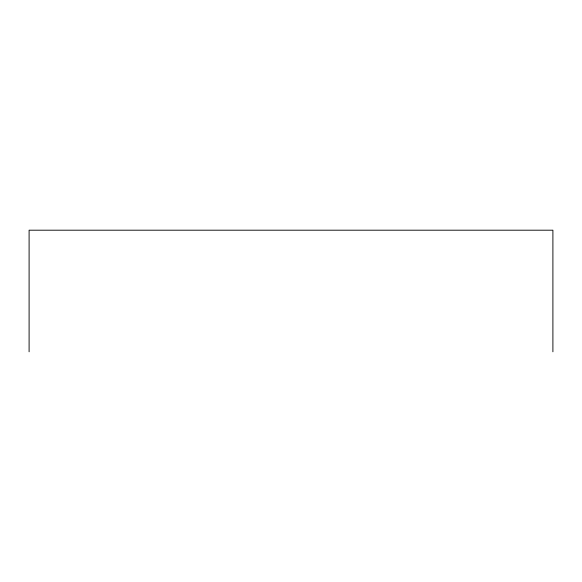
<?xml version="1.0" encoding="UTF-8"?>
<svg xmlns="http://www.w3.org/2000/svg" width="582" height="582" viewBox="0 0 582 582"><rect width="100%" height="100%" fill="white"/><g stroke="black" fill="none" stroke-linecap="round" stroke-linejoin="round"><path stroke-width="0.87" d="M552.9 351.804L552.9 230.196L29.1 230.196L29.1 351.804"/></g></svg>
